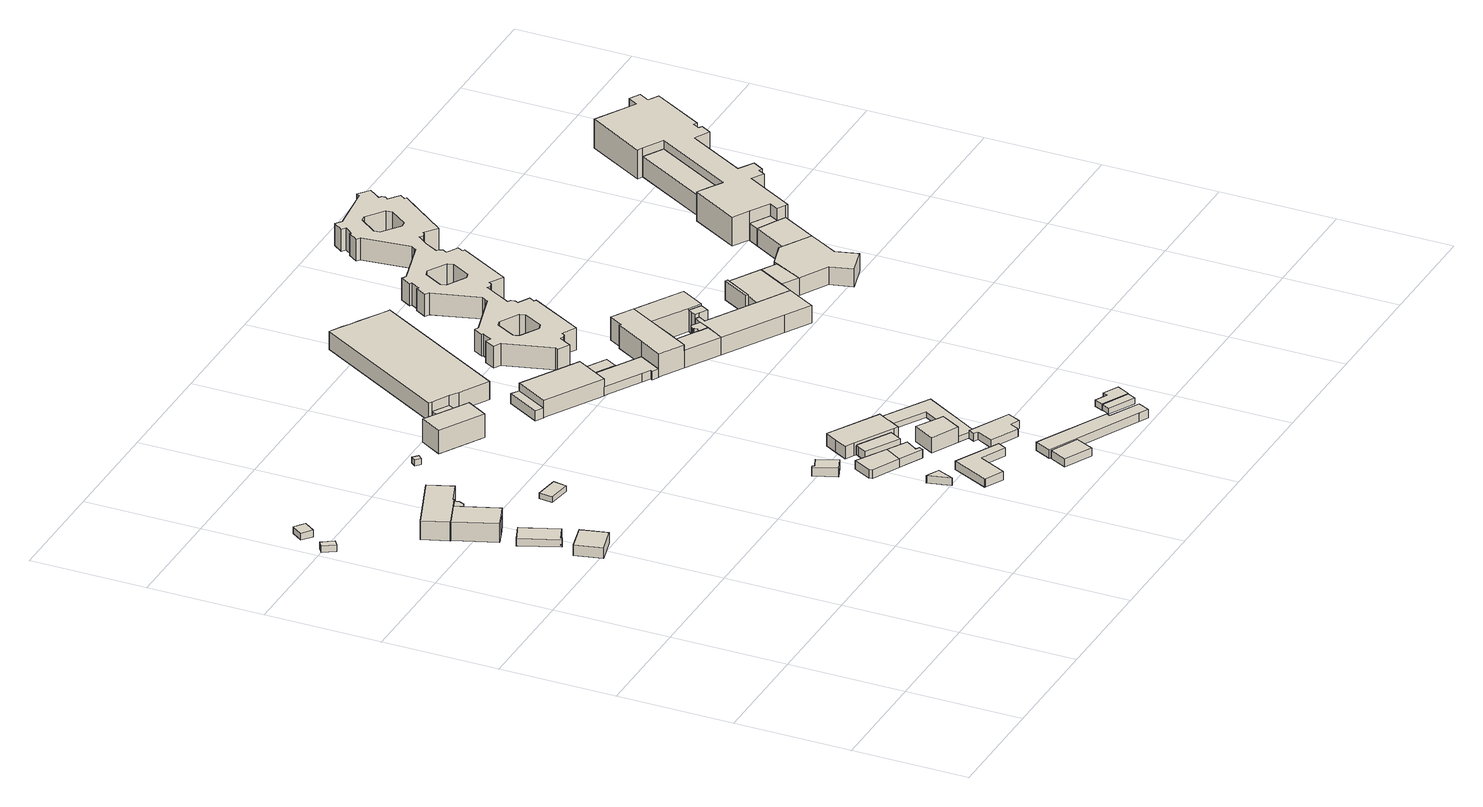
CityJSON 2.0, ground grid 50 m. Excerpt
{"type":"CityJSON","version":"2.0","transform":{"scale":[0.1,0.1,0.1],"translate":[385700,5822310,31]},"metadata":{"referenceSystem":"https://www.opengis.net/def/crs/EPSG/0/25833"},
"CityObjects":{
"building1":{"type":"Building","attributes":{"Gemeindeschluessel":"11000004","BezugspunktDach":"2200","function":"31001_1010","measuredHeight":2.94,"storeysAboveGround":1},"address":[{"country":"Germany","locality":"Berlin","thoroughfareNumber":"176 (1)","thoroughfareName":"Heckerdamm"}],"geometry":[{"type":"Solid","lod":"1","boundaries":[[[[0,1,2,3]],[[4,5,6,7]],[[4,7,3,2]],[[5,4,2,1]],[[6,5,1,0]],[[7,6,0,3]]]]}]},
"building2":{"type":"Building","attributes":{"Gemeindeschluessel":"11000004","BezugspunktDach":"2200","function":"31001_1000","measuredHeight":3.42,"storeysAboveGround":1},"address":[{"country":"Germany","locality":"Berlin","thoroughfareNumber":"176","thoroughfareName":"Heckerdamm"}],"geometry":[{"type":"Solid","lod":"1","boundaries":[[[[8,9,10,11,12]],[[13,14,15,16,17]],[[13,17,12,11]],[[14,13,11,10]],[[15,14,10,9]],[[16,15,9,8]],[[17,16,8,12]]]]}]},
"building3":{"type":"Building","attributes":{"Gemeindeschluessel":"11000004","BezugspunktDach":"2200","function":"31001_2100","measuredHeight":5.25,"storeysAboveGround":1},"address":[{"country":"Germany","locality":"Berlin","thoroughfareNumber":"47 (1)","thoroughfareName":"Friedrich-Olbricht-Damm"}],"geometry":[{"type":"Solid","lod":"1","boundaries":[[[[18,19,20,21]],[[22,23,24,25]],[[22,25,21,20]],[[23,22,20,19]],[[24,23,19,18]],[[25,24,18,21]]]]}]},
"building4":{"type":"Building","attributes":{"Gemeindeschluessel":"11000004","BezugspunktDach":"2200","function":"31001_2142","measuredHeight":3.8,"storeysAboveGround":1},"address":[{"country":"Germany","locality":"Berlin","thoroughfareNumber":"47","thoroughfareName":"Friedrich-Olbricht-Damm"}],"geometry":[{"type":"Solid","lod":"1","boundaries":[[[[26,27,28,29,30,31,32]],[[33,34,35,36,37,38,39]],[[33,39,32,31]],[[34,33,31,30]],[[35,34,30,29]],[[36,35,29,28]],[[37,36,28,27]],[[38,37,27,26]],[[39,38,26,32]]]]}]},
"building5":{"type":"Building","attributes":{"Gemeindeschluessel":"11000004","BezugspunktDach":"2200","function":"31001_2020","measuredHeight":9.57,"storeysAboveGround":2},"address":[{"country":"Germany","locality":"Berlin","thoroughfareNumber":"49","thoroughfareName":"Friedrich-Olbricht-Damm"}],"geometry":[{"type":"Solid","lod":"1","boundaries":[[[[40,41,42,43,44,45,46]],[[47,48,49,50,51,52,53]],[[47,53,46,45]],[[48,47,45,44]],[[49,48,44,43]],[[50,49,43,42]],[[51,50,42,41]],[[52,51,41,40]],[[53,52,40,46]]]]}]},
"building6":{"type":"Building","attributes":{"Gemeindeschluessel":"11000004","function":"31001_2120"},"address":[{"country":"Germany","locality":"Berlin","thoroughfareNumber":"49 (1)","thoroughfareName":"Friedrich-Olbricht-Damm"}],"children":["building6-1","building6-2"]},
"building6-1":{"type":"BuildingPart","attributes":{"BezugspunktDach":"2200","measuredHeight":9.67,"storeysAboveGround":2},"parents":["building6"],"geometry":[{"type":"MultiSurface","lod":"1","boundaries":[[[54,55,56,57,58,59,60,61,62]],[[63,64,65,66,67,68,69,70,71]],[[63,71,62,61]],[[64,63,61,60]],[[65,64,60,59]],[[66,65,59,58]],[[67,66,58,57]],[[72,73,67,57,56]],[[69,68,56,55]],[[70,69,55,54]],[[71,70,54,62]],[[68,67,73,72]]]}]},
"building6-2":{"type":"BuildingPart","attributes":{"BezugspunktDach":"2200","measuredHeight":7.57,"storeysAboveGround":2},"parents":["building6"],"geometry":[{"type":"Solid","lod":"1","boundaries":[[[[74,75,76,73,72]],[[67,77,78,79,68]],[[77,67,73,76]],[[78,77,76,75]],[[79,78,75,74]],[[68,79,74,72]],[[67,68,72,73]]]]}]},
"building7":{"type":"Building","attributes":{"Gemeindeschluessel":"11000004","BezugspunktDach":"2200","function":"51009_1611","measuredHeight":2.43,"storeysAboveGround":0},"address":[{"country":"Germany","locality":"Berlin"}],"geometry":[{"type":"Solid","lod":"1","boundaries":[[[[80,81,82,83]],[[84,85,86,87]],[[84,87,83,82]],[[85,84,82,81]],[[86,85,81,80]],[[87,86,80,83]]]]}]},
"building8":{"type":"Building","attributes":{"Gemeindeschluessel":"11000004","BezugspunktDach":"2200","function":"31001_2140","measuredHeight":2.72,"storeysAboveGround":1},"address":[{"country":"Germany","locality":"Berlin","thoroughfareNumber":"46 (4)","thoroughfareName":"Friedrich-Olbricht-Damm"}],"geometry":[{"type":"Solid","lod":"1","boundaries":[[[[88,89,90,91]],[[92,93,94,95]],[[92,95,91,90]],[[93,92,90,89]],[[94,93,89,88]],[[95,94,88,91]]]]}]},
"building9":{"type":"Building","attributes":{"Gemeindeschluessel":"11000004","BezugspunktDach":"2200","function":"31001_2120","measuredHeight":3.3,"storeysAboveGround":1},"address":[{"country":"Germany","locality":"Berlin","thoroughfareNumber":"6 (1)","thoroughfareName":"Schwanenfeldstraße"}],"geometry":[{"type":"Solid","lod":"1","boundaries":[[[[96,97,98,99]],[[100,101,102,103]],[[100,103,99,98]],[[101,100,98,97]],[[102,101,97,96]],[[103,102,96,99]]]]}]},
"building10":{"type":"Building","attributes":{"Gemeindeschluessel":"11000004","BezugspunktDach":"2200","function":"31001_2120","measuredHeight":3.89,"storeysAboveGround":1},"address":[{"country":"Germany","locality":"Berlin","thoroughfareNumber":"39 (3)","thoroughfareName":"Friedrich-Olbricht-Damm"}],"geometry":[{"type":"Solid","lod":"1","boundaries":[[[[104,105,106,107,108,109]],[[110,111,112,113,114,115]],[[110,115,109,108]],[[111,110,108,107]],[[112,111,107,106]],[[113,112,106,105]],[[114,113,105,104]],[[115,114,104,109]]]]}]},
"building11":{"type":"Building","attributes":{"Gemeindeschluessel":"11000004","BezugspunktDach":"2200","function":"31001_2142","measuredHeight":3.83,"storeysAboveGround":1},"address":[{"country":"Germany","locality":"Berlin","thoroughfareNumber":"39 (1)","thoroughfareName":"Friedrich-Olbricht-Damm"}],"geometry":[{"type":"Solid","lod":"1","boundaries":[[[[116,117,118,119,120]],[[121,122,123,124,125]],[[121,125,120,119]],[[122,121,119,118]],[[123,122,118,117]],[[124,123,117,116]],[[125,124,116,120]]]]}]},
"building12":{"type":"Building","attributes":{"Gemeindeschluessel":"11000004","function":"31001_2100"},"address":[{"country":"Germany","locality":"Berlin","thoroughfareNumber":"46, 48","thoroughfareName":"Friedrich-Olbricht-Damm"}],"children":["building12-1","building12-2"]},
"building12-1":{"type":"BuildingPart","attributes":{"BezugspunktDach":"2200","measuredHeight":10.43,"storeysAboveGround":3},"parents":["building12"],"geometry":[{"type":"MultiSurface","lod":"1","boundaries":[[[126,127,128,129,130,131]],[[132,133,134,135,136,137]],[[132,137,131,130]],[[133,132,130,129]],[[138,139,129,128]],[[134,133,140,141,142]],[[135,134,128,127]],[[136,135,127,126]],[[137,136,126,131]],[[142,141,140,139,138]]]}]},
"building12-2":{"type":"BuildingPart","attributes":{"BezugspunktDach":"2200","measuredHeight":3.85,"storeysAboveGround":3},"parents":["building12"],"geometry":[{"type":"Solid","lod":"1","boundaries":[[[[138,143,144,139]],[[145,146,141,140]],[[145,140,139,144]],[[146,145,144,143]],[[141,146,143,138]],[[140,141,138,139]]]]}]},
"building13":{"type":"Building","attributes":{"Gemeindeschluessel":"11000004","BezugspunktDach":"2200","function":"31001_2120","measuredHeight":3.68,"storeysAboveGround":1},"address":[{"country":"Germany","locality":"Berlin","thoroughfareNumber":"6","thoroughfareName":"Schwanenfeldstraße"}],"geometry":[{"type":"Solid","lod":"1","boundaries":[[[[147,148,149,150,151,152,153]],[[154,155,156,157,158,159,160]],[[154,160,153,152]],[[155,154,152,151]],[[156,155,151,150]],[[157,156,150,149]],[[158,157,149,148]],[[159,158,148,147]],[[160,159,147,153]]]]}]},
"building14":{"type":"Building","attributes":{"Gemeindeschluessel":"11000004","BezugspunktDach":"2200","function":"31001_2460","measuredHeight":3.65,"storeysAboveGround":1},"address":[{"country":"Germany","locality":"Berlin","thoroughfareNumber":"39 (2)","thoroughfareName":"Friedrich-Olbricht-Damm"}],"geometry":[{"type":"Solid","lod":"1","boundaries":[[[[161,162,163,164,118,117]],[[165,166,167,168,169,170]],[[165,170,117,118]],[[166,165,118,164]],[[167,166,164,163]],[[168,167,163,162]],[[169,168,162,161]],[[170,169,161,117]]]]}]},
"building15":{"type":"Building","attributes":{"Gemeindeschluessel":"11000004","BezugspunktDach":"2200","function":"51009_1610","measuredHeight":4.24,"storeysAboveGround":0},"address":[{"country":"Germany","locality":"Berlin"}],"geometry":[{"type":"Solid","lod":"1","boundaries":[[[[171,172,173,174,175,176]],[[177,178,179,180,181,182]],[[177,182,176,175]],[[178,177,175,174]],[[179,178,174,173]],[[180,179,173,172]],[[181,180,172,171]],[[182,181,171,176]]]]}]},
"building16":{"type":"Building","attributes":{"Gemeindeschluessel":"11000004","BezugspunktDach":"2200","function":"31001_2020","measuredHeight":4.23,"storeysAboveGround":1},"address":[{"country":"Germany","locality":"Berlin","thoroughfareNumber":"8","thoroughfareName":"Schwanenfeldstraße"}],"geometry":[{"type":"Solid","lod":"1","boundaries":[[[[183,184,185,186,187]],[[188,189,190,191,192]],[[188,192,187,186]],[[189,188,186,185]],[[190,189,185,184]],[[191,190,184,183]],[[192,191,183,187]]]]}]},
"building17":{"type":"Building","attributes":{"Gemeindeschluessel":"11000004","BezugspunktDach":"2200","function":"31001_2143","measuredHeight":6.14,"storeysAboveGround":1},"address":[{"country":"Germany","locality":"Berlin","thoroughfareNumber":"39 (4)","thoroughfareName":"Friedrich-Olbricht-Damm"}],"geometry":[{"type":"Solid","lod":"1","boundaries":[[[[193,194,195,196,197,198,199,200,201]],[[202,203,204,205,206,207,208,209,210]],[[202,210,201,200]],[[203,202,200,199]],[[204,203,199,198]],[[205,204,198,197]],[[206,205,197,196]],[[207,206,196,195]],[[208,207,195,194]],[[209,208,194,193]],[[210,209,193,201]]]]}]},
"building18":{"type":"Building","attributes":{"Gemeindeschluessel":"11000004","BezugspunktDach":"2200","function":"31001_1010","measuredHeight":7.41,"storeysAboveGround":2},"address":[{"country":"Germany","locality":"Berlin","thoroughfareNumber":"39","thoroughfareName":"Friedrich-Olbricht-Damm"}],"geometry":[{"type":"Solid","lod":"1","boundaries":[[[[211,212,213,214]],[[215,216,217,218]],[[215,218,214,213]],[[216,215,213,212]],[[217,216,212,211]],[[218,217,211,214]]]]}]},
"building19":{"type":"Building","attributes":{"Gemeindeschluessel":"11000004","BezugspunktDach":"2200","function":"31001_2120","measuredHeight":3.5,"storeysAboveGround":1},"address":[{"country":"Germany","locality":"Berlin","thoroughfareNumber":"4","thoroughfareName":"Schwanenfeldstraße"}],"geometry":[{"type":"Solid","lod":"1","boundaries":[[[[219,220,221,222,223,224,225,226,227]],[[228,229,230,231,232,233,234,235,236]],[[228,236,227,226]],[[229,228,226,225]],[[230,229,225,224]],[[231,230,224,223]],[[232,231,223,222]],[[233,232,222,221]],[[234,233,221,220]],[[235,234,220,219]],[[236,235,219,227]]]]}]},
"building20":{"type":"Building","attributes":{"Gemeindeschluessel":"11000004","BezugspunktDach":"2200","function":"31001_2143","measuredHeight":3.73,"storeysAboveGround":1},"address":[{"country":"Germany","locality":"Berlin","thoroughfareNumber":"6A","thoroughfareName":"Schwanenfeldstraße"}],"geometry":[{"type":"Solid","lod":"1","boundaries":[[[[237,238,239,240,241,242,243]],[[244,245,246,247,248,249,250]],[[244,250,243,242]],[[245,244,242,241]],[[246,245,241,240]],[[247,246,240,239]],[[248,247,239,238]],[[249,248,238,237]],[[250,249,237,243]]]]}]},
"building21":{"type":"Building","attributes":{"Gemeindeschluessel":"11000004","BezugspunktDach":"2200","function":"51009_1610","measuredHeight":2.44,"storeysAboveGround":0},"address":[{"country":"Germany","locality":"Berlin"}],"geometry":[{"type":"Solid","lod":"1","boundaries":[[[[251,252,253,254,255,256,257,258,259,260]],[[261,262,263,264,265,217,216,266,267,268]],[[261,268,260,259]],[[262,261,259,258]],[[263,262,258,257]],[[264,263,257,256]],[[265,264,256,255]],[[217,265,255,254]],[[216,217,254,253]],[[266,216,253,252]],[[267,266,252,251]],[[268,267,251,260]]]]}]},
"building22":{"type":"Building","attributes":{"Gemeindeschluessel":"11000004","BezugspunktDach":"2200","function":"31001_2143","measuredHeight":9.4,"storeysAboveGround":2},"address":[{"country":"Germany","locality":"Berlin","thoroughfareNumber":"46 (1)","thoroughfareName":"Friedrich-Olbricht-Damm"}],"geometry":[{"type":"Solid","lod":"1","boundaries":[[[[269,270,271,272,273,274,275,276,277,278,279,280]],[[281,282,283,284,285,286,287,288,289,146,145,290]],[[281,290,280,279]],[[282,281,279,278]],[[283,282,278,277]],[[284,283,277,276]],[[285,284,276,275]],[[286,285,275,274]],[[287,286,274,273]],[[288,287,273,272]],[[289,288,272,271]],[[146,289,271,270]],[[145,146,270,269]],[[290,145,269,280]]]]}]},
"building23":{"type":"Building","attributes":{"Gemeindeschluessel":"11000004","BezugspunktDach":"2200","function":"31001_1000","measuredHeight":2.51,"storeysAboveGround":1},"address":[{"country":"Germany","locality":"Berlin","thoroughfareNumber":"6A (1)","thoroughfareName":"Schwanenfeldstraße"}],"geometry":[{"type":"Solid","lod":"1","boundaries":[[[[291,292,293,294]],[[295,296,297,298]],[[295,298,294,293]],[[296,295,293,292]],[[297,296,292,291]],[[298,297,291,294]]]]}]},
"building24":{"type":"Building","attributes":{"Gemeindeschluessel":"11000004","BezugspunktDach":"2200","function":"31001_2460","measuredHeight":2.92,"storeysAboveGround":1},"address":[{"country":"Germany","locality":"Berlin","thoroughfareNumber":"4 (1)","thoroughfareName":"Schwanenfeldstraße"}],"geometry":[{"type":"Solid","lod":"1","boundaries":[[[[299,300,301,302,303,304]],[[305,306,307,308,309,310]],[[305,310,304,303]],[[306,305,303,302]],[[307,306,302,301]],[[308,307,301,300]],[[309,308,300,299]],[[310,309,299,304]]]]}]},
"building25":{"type":"Building","attributes":{"Gemeindeschluessel":"11000004","BezugspunktDach":"2200","function":"31001_3000","measuredHeight":9.79,"storeysAboveGround":3},"address":[{"country":"Germany","locality":"Berlin","thoroughfareNumber":"40 (2)","thoroughfareName":"Friedrich-Olbricht-Damm"}],"geometry":[{"type":"Solid","lod":"1","boundaries":[[[[311,312,313,314,315,316,317,318,319,320,321,322,323,324,325,326,327,328,329,330,331,332,333,334,335,336,337,338,339,340,341,342,343,344,345,346,347,348,349,350,351,352,353,354,355,356,357,358,359,360,361,362,363,364,365,366,367,368,369,370,371,372,373,374,375,376,377,378,379,380,381,382,383,384],[385,386,387,388,389,390,391,392],[393,394,395,396,397,398,399,400],[401,402,403,404,405,406,407,408]],[[409,410,411,412,413,414,415,416,417,418,419,420,421,422,423,424,425,426,427,428,429,430,431,432,433,434,435,436,437,438,439,440,441,442,443,444,445,446,447,448,449,450,451,452,453,454,455,456,457,458,459,460,461,462,463,464,465,466,467,468,469,470,471,472,473,474,475,476,477,478,479,480,481,482],[483,484,485,486,487,488,489,490],[491,492,493,494,495,496,497,498],[499,500,501,502,503,504,505,506]],[[409,482,384,383]],[[410,409,383,382]],[[411,410,382,381]],[[412,411,381,380]],[[413,412,380,379]],[[414,413,379,378]],[[415,414,378,377]],[[416,415,377,376]],[[417,416,376,375]],[[418,417,375,374]],[[419,418,374,373]],[[420,419,373,372]],[[421,420,372,371]],[[422,421,371,370]],[[423,422,370,369]],[[424,423,369,368]],[[425,424,368,367]],[[426,425,367,366]],[[427,426,366,365]],[[428,427,365,364]],[[429,428,364,363]],[[430,429,363,362]],[[431,430,362,361]],[[432,431,361,360]],[[433,432,360,359]],[[434,433,359,358]],[[435,434,358,357]],[[436,435,357,356]],[[437,436,356,355]],[[438,437,355,354]],[[439,438,354,353]],[[440,439,353,352]],[[441,440,352,351]],[[442,441,351,350]],[[443,442,350,349]],[[444,443,349,348]],[[445,444,348,347]],[[446,445,347,346]],[[447,446,346,345]],[[448,447,345,344]],[[449,448,344,343]],[[450,449,343,342]],[[451,450,342,341]],[[452,451,341,340]],[[453,452,340,339]],[[454,453,339,338]],[[455,454,338,337]],[[456,455,337,336]],[[457,456,336,335]],[[458,457,335,334]],[[459,458,334,333]],[[460,459,333,332]],[[461,460,332,331]],[[462,461,331,330]],[[463,462,330,329]],[[464,463,329,328]],[[465,464,328,327]],[[466,465,327,326]],[[467,466,326,325]],[[468,467,325,324]],[[469,468,324,323]],[[470,469,323,322]],[[471,470,322,321]],[[472,471,321,320]],[[473,472,320,319]],[[474,473,319,318]],[[475,474,318,317]],[[476,475,317,316]],[[477,476,316,315]],[[478,477,315,314]],[[479,478,314,313]],[[480,479,313,312]],[[481,480,312,311]],[[482,481,311,384]],[[483,490,392,391]],[[484,483,391,390]],[[485,484,390,389]],[[486,485,389,388]],[[487,486,388,387]],[[488,487,387,386]],[[489,488,386,385]],[[490,489,385,392]],[[491,498,400,399]],[[492,491,399,398]],[[493,492,398,397]],[[494,493,397,396]],[[495,494,396,395]],[[496,495,395,394]],[[497,496,394,393]],[[498,497,393,400]],[[499,506,408,407]],[[500,499,407,406]],[[501,500,406,405]],[[502,501,405,404]],[[503,502,404,403]],[[504,503,403,402]],[[505,504,402,401]],[[506,505,401,408]]]]}]},
"building26":{"type":"Building","attributes":{"Gemeindeschluessel":"11000004","function":"31001_3000"},"address":[{"country":"Germany","locality":"Berlin","thoroughfareNumber":"40","thoroughfareName":"Friedrich-Olbricht-Damm"}],"children":["building26-1","building26-2","building26-3","building26-4","building26-5","building26-6","building26-7","building26-8","building26-9","building26-10","building26-11","building26-12","building26-13","building26-14","building26-15","building26-16","building26-17","building26-18"]},
"building26-1":{"type":"BuildingPart","attributes":{"BezugspunktDach":"2200","measuredHeight":10.36,"storeysAboveGround":3},"parents":["building26"],"geometry":[{"type":"MultiSurface","lod":"1","boundaries":[[[507,508,509,510,511,512,513,514,515]],[[516,517,518,519,520,521,522,523,524]],[[525,526,527,524,515,514]],[[517,516,514,513]],[[518,517,513,512]],[[519,518,512,511]],[[520,519,511,510]],[[528,529,510,509]],[[522,521,509,508]],[[530,531,522,508,507]],[[524,523,507,515]],[[516,532,526,525]],[[533,532,524,527,526]],[[521,520,529,528]],[[523,522,531,530]]]}]},
"building26-2":{"type":"BuildingPart","attributes":{"BezugspunktDach":"2200","measuredHeight":7.84,"storeysAboveGround":3},"parents":["building26"],"geometry":[{"type":"MultiSurface","lod":"1","boundaries":[[[534,535,536,537,538,539,540,541,542,543,544,545,546,547]],[[548,549,550,551,552,553,554,555,556,557,558,559,560,561]],[[548,561,547,546]],[[549,548,546,545]],[[550,549,545,544]],[[551,550,544,543]],[[552,551,543,542]],[[553,552,542,541]],[[554,553,541,540]],[[555,554,540,539]],[[556,555,539,538]],[[557,556,538,537]],[[558,557,537,536]],[[559,558,536,535]],[[562,563,559,535,534]],[[560,559,563,562]],[[560,534,547,561]]]}]},
"building26-3":{"type":"BuildingPart","attributes":{"BezugspunktDach":"2200","measuredHeight":7.79,"storeysAboveGround":3},"parents":["building26"],"geometry":[{"type":"Solid","lod":"1","boundaries":[[[[564,565,566,567]],[[568,569,570,571]],[[568,566,567,566]],[[569,568,566,565]],[[571,570,564,567]],[[567,566,568,571]],[[569,565,564,570]]]]}]},
"building26-4":{"type":"BuildingPart","attributes":{"BezugspunktDach":"2200","measuredHeight":7.88,"storeysAboveGround":3},"parents":["building26"],"geometry":[{"type":"MultiSurface","lod":"1","boundaries":[[[572,573,574,575,576,577,578,579,580,581]],[[569,582,583,584,585,586,587,588,589,570]],[[565,564,570,581,580]],[[582,569,580,579]],[[583,582,579,578]],[[584,583,578,577]],[[590,591,584,577,576]],[[586,585,576,575]],[[587,586,575,574]],[[588,587,574,573]],[[589,588,573,572]],[[570,589,572,581]],[[569,570,564,565]],[[585,584,591,590]]]}]},
"building26-5":{"type":"BuildingPart","attributes":{"BezugspunktDach":"2200","measuredHeight":10.42,"storeysAboveGround":3},"parents":["building26"],"geometry":[{"type":"MultiSurface","lod":"1","boundaries":[[[592,593,594,529,528]],[[595,596,597,598,599]],[[595,599,528,521,520]],[[596,595,529,594]],[[597,596,594,593]],[[600,601,593,592]],[[599,598,592,528]],[[520,521,528,529,602]],[[598,597,603,601,600]]]}]},
"building26-6":{"type":"BuildingPart","attributes":{"BezugspunktDach":"2200","measuredHeight":7.78,"storeysAboveGround":3},"parents":["building26"],"geometry":[{"type":"MultiSurface","lod":"1","boundaries":[[[604,605,606,607,608,609,610,611,563,612]],[[559,613,614,615,616,617,618,619,620,621]],[[613,559,563,611]],[[615,614,610,609]],[[616,615,609,608]],[[618,617,607,606]],[[619,618,606,605]],[[620,619,605,604]],[[621,620,604,612]],[[563,559,560,562]],[[621,612,562,560]],[[622,614,613,611,610]],[[617,616,608,607]]]}]},
"building26-7":{"type":"BuildingPart","attributes":{"BezugspunktDach":"2200","measuredHeight":10.67,"storeysAboveGround":3},"parents":["building26"],"geometry":[{"type":"MultiSurface","lod":"1","boundaries":[[[623,624,625,601,600,626,627]],[[628,598,597,629,630,614,613]],[[628,613,627,626]],[[598,628,626,600]],[[629,597,601,625]],[[630,629,625,624]],[[614,630,624,623]],[[613,611,610,623,627]],[[597,598,600,601]],[[614,610,611,613]]]}]},
"building26-8":{"type":"BuildingPart","attributes":{"BezugspunktDach":"2200","measuredHeight":7.79,"storeysAboveGround":3},"parents":["building26"],"geometry":[{"type":"Solid","lod":"1","boundaries":[[[[607,567,566,631,632,608]],[[633,634,568,571,617,616]],[[633,616,608,632]],[[568,634,631,566]],[[617,571,567,607]],[[634,633,632,631]],[[571,568,566,567]],[[616,617,607,608]]]]}]},
"building26-9":{"type":"BuildingPart","attributes":{"BezugspunktDach":"2200","measuredHeight":7.84,"storeysAboveGround":3},"parents":["building26"],"geometry":[{"type":"MultiSurface","lod":"1","boundaries":[[[635,534,547,531,530]],[[636,561,560,621,637]],[[636,637,530,523,522,531]],[[561,636,531,547]],[[612,562,560,534,635]],[[637,621,635,530]],[[531,522,523,530]],[[561,547,534,560]],[[621,560,562,612]]]}]},
"building26-10":{"type":"BuildingPart","attributes":{"BezugspunktDach":"2200","measuredHeight":7.81,"storeysAboveGround":3},"parents":["building26"],"geometry":[{"type":"MultiSurface","lod":"1","boundaries":[[[590,638,639,640,591]],[[641,642,643,585,584]],[[641,584,591,640]],[[643,642,644,645]],[[585,643,638,590]],[[642,641,646,640,639]],[[644,647,639,638,645]],[[584,585,590,591]]]}]},
"building26-11":{"type":"BuildingPart","attributes":{"BezugspunktDach":"2200","measuredHeight":8.34,"storeysAboveGround":3},"parents":["building26"],"geometry":[{"type":"Solid","lod":"1","boundaries":[[[[648,649,650,651]],[[652,634,633,653]],[[652,653,651,650]],[[634,652,650,649]],[[633,634,649,648],[633,632,631,634]],[[653,633,648,651]],[[632,633,634,631]]]]}]},
"building26-12":{"type":"BuildingPart","attributes":{"BezugspunktDach":"2200","measuredHeight":7.79,"storeysAboveGround":3},"parents":["building26"],"geometry":[{"type":"MultiSurface","lod":"1","boundaries":[[[639,654,655,640]],[[656,657,642,641]],[[656,641,640,655]],[[657,656,655,658,659]],[[642,657,659,644]],[[659,658,655,654]],[[644,659,654,639]],[[641,642,639,640,660]]]}]},
"building26-13":{"type":"BuildingPart","attributes":{"BezugspunktDach":"2200","measuredHeight":4.9,"storeysAboveGround":3},"parents":["building26"],"geometry":[{"type":"MultiSurface","lod":"1","boundaries":[[[661,662,663,527,526,525,664,665,666]],[[667,668,669,670,671,672,673,674,675]],[[669,668,664,525]],[[670,669,676,516,532]],[[671,670,526,532,524]],[[672,671,527,663]],[[673,672,663,662]],[[674,673,662,661]],[[675,674,661,666]],[[667,675,677,666,665]],[[668,667,665,664]],[[532,516,676,525,526]],[[524,532,526,527]]]}]},
"building26-14":{"type":"BuildingPart","attributes":{"BezugspunktDach":"2200","measuredHeight":4.15,"storeysAboveGround":3},"parents":["building26"],"geometry":[{"type":"MultiSurface","lod":"1","boundaries":[[[678,679,680,681]],[[682,683,668,667]],[[683,682,680,679]],[[668,683,679,678]],[[665,664,678,681]],[[682,667,665,681,680]],[[667,668,664,665]]]}]},
"building26-15":{"type":"BuildingPart","attributes":{"BezugspunktDach":"2200","measuredHeight":7.71,"storeysAboveGround":3},"parents":["building26"],"geometry":[{"type":"MultiSurface","lod":"1","boundaries":[[[684,685,686,687]],[[688,689,690,691]],[[692,693,691,687,686]],[[689,688,686,685]],[[690,689,685,684],[667,675,666,665],[682,667,681,680]],[[691,690,684,687]],[[694,688,691,693,692]],[[666,675,667,665]],[[681,667,682,680]]]}]},
"building26-16":{"type":"BuildingPart","attributes":{"BezugspunktDach":"2200","measuredHeight":4.4,"storeysAboveGround":3},"parents":["building26"],"geometry":[{"type":"MultiSurface","lod":"1","boundaries":[[[693,692,695,696]],[[697,698,699,700]],[[697,700,696,695]],[[698,697,695,692]],[[699,698,688,691]],[[700,699,693,696]],[[691,688,692,693]]]}]},
"building26-17":{"type":"BuildingPart","attributes":{"BezugspunktDach":"2200","measuredHeight":9.02,"storeysAboveGround":3},"parents":["building26"],"geometry":[{"type":"MultiSurface","lod":"1","boundaries":[[[701,702,703,704]],[[705,706,707,708]],[[705,708,704,703]],[[705,703,702,706]],[[706,702,701,707]],[[708,707,709,701,704,710]]]}]},
"building26-18":{"type":"BuildingPart","attributes":{"BezugspunktDach":"2200","measuredHeight":12.9,"storeysAboveGround":3},"parents":["building26"],"geometry":[{"type":"MultiSurface","lod":"1","boundaries":[[[711,712,713,714,715,716,717,718,719,720,721,722,723,724,725,726,727,728,729,730,731,732,733,734,735,736,737,738,739,740,741]],[[742,743,744,745,746,747,748,749,750,751,752,753,754,755,756,757,758,759,760,761,762,763,764,765,766,767,645,644,659,658,768]],[[742,768,741,740]],[[743,742,740,739]],[[701,704,739,738]],[[744,743,708,707]],[[702,701,738,737]],[[745,744,707,706]],[[703,702,737,736]],[[746,745,769,706,705]],[[747,746,736,735]],[[748,747,735,734]],[[749,748,734,733]],[[750,749,733,732]],[[751,750,732,731]],[[752,751,731,730]],[[753,752,730,729]],[[754,753,729,728]],[[755,754,728,727]],[[756,755,727,726]],[[757,756,726,725]],[[758,757,725,724]],[[759,758,724,723]],[[760,759,723,722]],[[761,760,722,721]],[[762,761,721,720]],[[763,762,720,719]],[[764,763,719,718]],[[765,764,718,717]],[[766,765,717,716]],[[767,766,716,715]],[[645,767,715,714]],[[639,638,714,713]],[[654,639,713,712]],[[655,654,712,711]],[[768,658,711,741]],[[707,708,704,701]],[[706,707,701,702]],[[705,706,769,702,703]],[[644,645,638,639]],[[659,644,639,654]],[[658,659,654,655]]]}]}
},
"vertices":[
[44,2440,52],[70,2458,52],[36,2508,52],[10,2490,52],[36,2508,23],[70,2458,23],[44,2440,23],[10,2490,23],
[106,2569,54],[141,2617,54],[119,2633,54],[97,2649,54],[62,2601,54],[97,2649,24],[119,2633,24],[141,2617,24],[106,2569,24],[62,2601,24],
[445,1488,57],[562,1517,57],[533,1633,57],[417,1604,57],[533,1633,10],[562,1517,10],[445,1488,10],[417,1604,10],
[453,1667,46],[464,1672,46],[462,1678,46],[490,1689,46],[529,1705,46],[466,1864,46],[388,1833,46],[466,1864,13],[529,1705,13],[490,1689,13],[462,1678,13],[464,1672,13],[453,1667,13],[388,1833,13],
[377,1898,102],[434,1919,102],[491,1940,102],[438,2083,102],[425,2119,102],[368,2098,102],[311,2077,102],[368,2098,18],[425,2119,18],[438,2083,18],[491,1940,18],[434,1919,18],[377,1898,18],[311,2077,18],
[310,2079,101],[311,2077,101],[425,2119,101],[474,2137,101],[473,2140,101],[570,2176,101],[550,2230,101],[530,2284,101],[270,2188,101],[530,2284,17],[550,2230,17],[570,2176,17],[473,2140,17],[474,2137,17],[425,2119,17],[311,2077,17],[310,2079,17],[270,2188,17],[425,2119,93],[474,2137,93],
[438,2083,93],[469,2095,93],[480,2119,93],[480,2119,17],[469,2095,17],[438,2083,17],
[851,1833,37],[859,1891,37],[757,1905,37],[749,1847,37],[757,1905,12],[859,1891,12],[851,1833,12],[749,1847,12],
[786,2420,51],[802,2438,51],[780,2458,51],[764,2439,51],[780,2458,24],[802,2438,24],[786,2420,24],[764,2439,24],
[1466,582,61],[1491,484,61],[1523,556,61],[1465,583,61],[1523,556,28],[1491,484,28],[1466,582,28],[1465,583,28],
[1374,914,63],[1433,937,63],[1398,1024,63],[1350,1005,63],[1346,1014,63],[1335,1010,63],[1346,1014,24],[1350,1005,24],[1398,1024,24],[1433,937,24],[1374,914,24],[1335,1010,24],
[1412,786,66],[1531,727,66],[1579,802,66],[1448,877,66],[1408,802,66],[1448,877,28],[1579,802,28],[1531,727,28],[1412,786,28],[1408,802,28],
[1079,2285,128],[1133,2377,128],[1125,2382,128],[1054,2423,128],[944,2488,128],[889,2394,128],[944,2488,24],[1054,2423,24],[1125,2382,24],[1133,2377,24],[1079,2285,24],[889,2394,24],[1125,2382,63],[1054,2423,63],[1054,2423,25],[1125,2382,25],[1125,2382,47],
[1185,2484,63],[1114,2525,63],[1114,2525,25],[1185,2484,25],
[1523,356,71],[1603,317,71],[1663,440,71],[1772,386,71],[1791,424,71],[1598,520,71],[1521,358,71],[1598,520,34],[1791,424,34],[1772,386,34],[1663,440,34],[1603,317,34],[1523,356,34],[1521,358,34],
[1635,676,66],[1643,693,66],[1627,701,66],[1662,754,66],[1579,802,29],[1662,754,29],[1627,701,29],[1643,693,29],[1635,676,29],[1531,727,29],
[1664,784,72],[1689,828,72],[1694,836,72],[1549,918,72],[1541,904,72],[1519,866,72],[1541,904,30],[1549,918,30],[1694,836,30],[1689,828,30],[1664,784,30],[1519,866,30],
[1905,79,74],[1943,159,74],[1883,187,74],[1823,215,74],[1785,139,74],[1823,215,38],[1883,187,38],[1943,159,38],[1905,79,38],[1785,139,38],
[1540,923,85],[1705,829,85],[1722,819,85],[1753,872,85],[1757,880,85],[1783,926,85],[1563,1051,85],[1533,998,85],[1502,945,85],[1533,998,29],[1563,1051,29],[1783,926,29],[1757,880,29],[1753,872,29],[1722,819,29],[1705,829,29],[1540,923,29],[1502,945,29],
[1793,597,102],[1843,683,102],[1729,749,102],[1675,656,102],[1729,749,34],[1843,683,34],[1793,597,34],[1675,656,34],
[1932,406,67],[1952,447,67],[1991,428,67],[2019,485,67],[1863,562,67],[1841,573,67],[1828,546,67],[1847,537,67],[1811,465,67],[1847,537,32],[1828,546,32],[1841,573,32],[1863,562,32],[2019,485,32],[1991,428,32],[1952,447,32],[1932,406,32],[1811,465,32],
[2228,25,73],[2268,5,73],[2293,56,73],[2162,122,73],[2170,138,73],[1859,294,73],[1825,224,73],[1859,294,36],[2170,138,36],[2162,122,36],[2293,56,36],[2268,5,36],[2228,25,36],[1825,224,36],
[1915,789,59],[1851,678,59],[1843,683,59],[1793,597,59],[1841,573,59],[1863,562,59],[2011,815,59],[1793,942,59],[1783,926,59],[1757,880,59],[1783,926,34],[1793,942,34],[2011,815,34],[1863,562,34],[1841,573,34],[1851,678,34],[1915,789,34],[1757,880,34],
[1114,2525,106],[1185,2484,106],[1224,2461,106],[1348,2388,106],[1687,2969,106],[1678,2974,106],[1644,2994,106],[1564,3041,106],[1528,3062,106],[1495,3082,106],[1441,3114,106],[1101,2533,106],[1441,3114,25],[1495,3082,25],[1528,3062,25],[1564,3041,25],[1644,2994,25],[1678,2974,25],[1687,2969,25],[1348,2388,25],[1224,2461,25],[1101,2533,25],
[2346,99,60],[2365,135,60],[2249,192,60],[2231,157,60],[2249,192,35],[2365,135,35],[2346,99,35],[2231,157,35],
[2365,135,62],[2395,192,62],[2329,225,62],[2320,204,62],[2267,230,62],[2249,192,62],[2267,230,33],[2320,204,33],[2329,225,33],[2395,192,33],[2365,135,33],[2249,192,33],
[1597,2454,128],[1655,2248,128],[1648,2236,128],[1699,2208,128],[1730,2263,128],[1744,2255,128],[1760,2259,128],[1768,2274,128],[1829,2240,128],[1958,2470,128],[1949,2475,128],[1962,2499,128],[1911,2527,128],[1919,2541,128],[1915,2559,128],[1902,2566,128],[1934,2622,128],[1968,2682,128],[1981,2674,128],[1998,2679,128],[2005,2691,128],[2065,2657,128],[2194,2883,128],[2185,2887,128],[2199,2912,128],[2148,2940,128],[2158,2957,128],[2153,2975,128],[2143,2981,128],[2175,3037,128],[2211,3084,128],[2227,3073,128],[2244,3078,128],[2249,3085,128],[2304,3044,128],[2464,3254,128],[2457,3260,128],[2473,3282,128],[2426,3318,128],[2436,3331,128],[2433,3346,128],[2422,3354,128],[2460,3405,128],[2412,3442,128],[2402,3428,128],[2196,3404,128],[2169,3424,128],[2138,3383,128],[2155,3370,128],[2128,3334,128],[2123,3339,128],[2093,3299,128],[2109,3287,128],[2133,3080,128],[2124,3066,128],[2117,3056,128],[1914,3003,128],[1895,3013,128],[1868,2966,128],[1876,2962,128],[1854,2922,128],[1846,2927,128],[1818,2880,128],[1837,2869,128],[1892,2668,128],[1882,2651,128],[1875,2639,128],[1671,2584,128],[1655,2593,128],[1632,2551,128],[1637,2548,128],[1613,2505,128],[1593,2517,128],[1567,2471,128],[1723,2524,128],[1747,2530,128],[1831,2483,128],[1837,2459,128],[1790,2375,128],[1766,2368,128],[1683,2415,128],[1676,2440,128],[2239,3339,128],[2264,3343,128],[2340,3285,128],[2344,3260,128],[2286,3183,128],[2261,3180,128],[2184,3238,128],[2181,3263,128],[1985,2947,128],[2068,2899,128],[2075,2875,128],[2029,2794,128],[2005,2787,128],[1921,2834,128],[1915,2858,128],[1961,2940,128],[1593,2517,30],[1613,2505,30],[1637,2548,30],[1632,2551,30],[1655,2593,30],[1671,2584,30],[1875,2639,30],[1882,2651,30],[1892,2668,30],[1837,2869,30],[1818,2880,30],[1846,2927,30],[1854,2922,30],[1876,2962,30],[1868,2966,30],[1895,3013,30],[1914,3003,30],[2117,3056,30],[2124,3066,30],[2133,3080,30],[2109,3287,30],[2093,3299,30],[2123,3339,30],[2128,3334,30],[2155,3370,30],[2138,3383,30],[2169,3424,30],[2196,3404,30],[2402,3428,30],[2412,3442,30],[2460,3405,30],[2422,3354,30],[2433,3346,30],[2436,3331,30],[2426,3318,30],[2473,3282,30],[2457,3260,30],[2464,3254,30],[2304,3044,30],[2249,3085,30],[2244,3078,30],[2227,3073,30],[2211,3084,30],[2175,3037,30],[2143,2981,30],[2153,2975,30],[2158,2957,30],[2148,2940,30],[2199,2912,30],[2185,2887,30],[2194,2883,30],[2065,2657,30],[2005,2691,30],[1998,2679,30],[1981,2674,30],[1968,2682,30],[1934,2622,30],[1902,2566,30],[1915,2559,30],[1919,2541,30],[1911,2527,30],[1962,2499,30],[1949,2475,30],[1958,2470,30],[1829,2240,30],[1768,2274,30],[1760,2259,30],[1744,2255,30],[1730,2263,30],[1699,2208,30],[1648,2236,30],[1655,2248,30],[1597,2454,30],[1567,2471,30],[1683,2415,30],[1766,2368,30],[1790,2375,30],[1837,2459,30],[1831,2483,30],[1747,2530,30],[1723,2524,30],[1676,2440,30],[2184,3238,30],[2261,3180,30],[2286,3183,30],[2344,3260,30],[2340,3285,30],[2264,3343,30],[2239,3339,30],[2181,3263,30],[1915,2858,30],[1921,2834,30],[2005,2787,30],[2029,2794,30],[2075,2875,30],[2068,2899,30],[1985,2947,30],[1961,2940,30],
[1873,1801,136],[1918,1879,136],[1984,1992,136],[2043,2094,136],[1949,2148,136],[1914,2087,136],[1906,2092,136],[1827,1961,136],[1769,1861,136],[1827,1961,32],[1906,2092,32],[1914,2087,32],[1949,2148,32],[2043,2094,32],[1984,1992,32],[1918,1879,32],[1873,1801,32],[1769,1861,32],[1827,1961,68],[1773,1868,68],[1769,1861,68],[1984,1992,135],[2043,2094,135],[1873,1801,110],[1918,1879,110],[1773,1868,32],[1773,1868,63],
[2072,1790,110],[2097,1835,110],[2071,1850,110],[2067,1853,110],[2063,1855,110],[2059,1855,110],[2054,1854,110],[2050,1852,110],[2047,1849,110],[2045,1845,110],[2043,1841,110],[2044,1836,110],[2046,1823,110],[2031,1814,110],[2046,1823,31],[2044,1836,31],[2043,1841,31],[2045,1845,31],[2047,1849,31],[2050,1852,31],[2054,1854,31],[2059,1855,31],[2063,1855,31],[2067,1853,31],[2071,1850,31],[2097,1835,31],[2072,1790,31],[2031,1814,31],[2072,1790,109],[2097,1835,109],
[2568,1630,109],[2630,1754,109],[2565,1791,109],[2496,1672,109],[2565,1791,31],[2630,1754,31],[2568,1630,31],[2496,1672,31],
[2691,1560,110],[2717,1464,110],[2835,1495,110],[2808,1591,110],[2882,1720,110],[2760,1790,110],[2746,1798,110],[2638,1769,110],[2630,1754,110],[2568,1630,110],[2638,1769,31],[2746,1798,31],[2760,1790,31],[2882,1720,31],[2808,1591,31],[2835,1495,31],[2717,1464,31],[2691,1560,31],[2882,1720,109],[2760,1790,109],
[2137,1903,135],[2189,1873,135],[2248,1975,135],[2043,2094,31],[2248,1975,31],[2189,1873,31],[2137,1903,31],[1984,1992,31],[2137,1903,127],[2189,1873,127],[2043,2094,62],[2189,1873,81],
[2286,1562,109],[2396,1498,109],[2415,1532,109],[2467,1621,109],[2329,1700,109],[2115,1824,109],[2133,1855,109],[2115,1865,109],[2026,1712,109],[2115,1865,31],[2133,1855,31],[2115,1824,31],[2329,1700,31],[2467,1621,31],[2415,1532,31],[2396,1498,31],[2286,1562,31],[2026,1712,31],[2133,1855,67],
[2133,1855,127],[2167,1835,127],[2178,1854,127],[2126,1884,127],[2115,1865,127],[2126,1884,31],[2178,1854,31],[2167,1835,31],
[2428,1870,109],[2359,1751,109],[2359,1751,31],[2428,1870,31],
[2026,1712,110],[1918,1879,31],[1873,1801,31],
[2969,1872,109],[2934,1891,109],[2846,1936,109],[2846,1936,31],[2934,1891,31],[2969,1872,31],[2934,1891,34],[2969,1872,34],[2846,1936,75],[2934,1891,43],
[2359,1751,115],[2428,1870,115],[2418,1876,115],[2349,1756,115],[2418,1876,31],[2349,1756,31],
[2955,1931,109],[2871,1979,109],[2871,1979,31],[2955,1931,31],[2871,1979,34],[2955,1931,34],[2846,1936,71],
[1711,1905,68],[1747,1884,68],[1742,1876,68],[1720,2023,68],[1608,2088,68],[1555,1995,68],[1608,2088,30],[1720,2023,30],[1827,1961,30],[1773,1868,30],[1769,1861,30],[1742,1876,30],[1747,1884,30],[1711,1905,30],[1555,1995,30],[1827,1961,61],[1555,1995,49],
[1720,2023,71],[1747,2073,71],[1637,2136,71],[1608,2088,71],[1637,2136,30],[1747,2073,30],
[1555,1995,104],[1637,2136,104],[1388,2280,104],[1307,2139,104],[1388,2280,27],[1637,2136,27],[1555,1995,27],[1307,2139,27],[1388,2280,70],[1307,2139,70],[1388,2280,48],
[1354,2300,70],[1272,2159,70],[1354,2300,26],[1388,2280,26],[1307,2139,26],[1272,2159,26],
[3028,2164,125],[3226,2509,125],[3139,2558,125],[2941,2217,125],[3139,2558,35],[3226,2509,35],[3028,2164,35],[2941,2217,35],[3028,2164,93],[2941,2217,96],
[2871,1979,163],[2955,1931,163],[2934,1891,163],[2969,1872,163],[2979,1867,163],[3101,2078,163],[3153,2047,163],[3171,2079,163],[3185,2070,163],[3214,2119,163],[3149,2158,163],[3294,2411,163],[3360,2374,163],[3386,2419,163],[3372,2428,163],[3387,2455,163],[3402,2447,163],[3530,2669,163],[3485,2696,163],[3511,2740,163],[3465,2766,163],[3440,2722,163],[3263,2822,163],[3116,2570,163],[3118,2569,163],[3139,2558,163],[3226,2509,163],[3028,2164,163],[2941,2217,163],[2920,2228,163],[2800,2022,163],[2920,2228,34],[2941,2217,34],[3028,2164,34],[3226,2509,34],[3139,2558,34],[3118,2569,34],[3116,2570,34],[3263,2822,34],[3440,2722,34],[3465,2766,34],[3511,2740,34],[3485,2696,34],[3530,2669,34],[3402,2447,34],[3387,2455,34],[3372,2428,34],[3386,2419,34],[3360,2374,34],[3294,2411,34],[3149,2158,34],[3214,2119,34],[3185,2070,34],[3171,2079,34],[3153,2047,34],[3101,2078,34],[2979,1867,34],[2800,2022,34],[3226,2509,108]
]}
